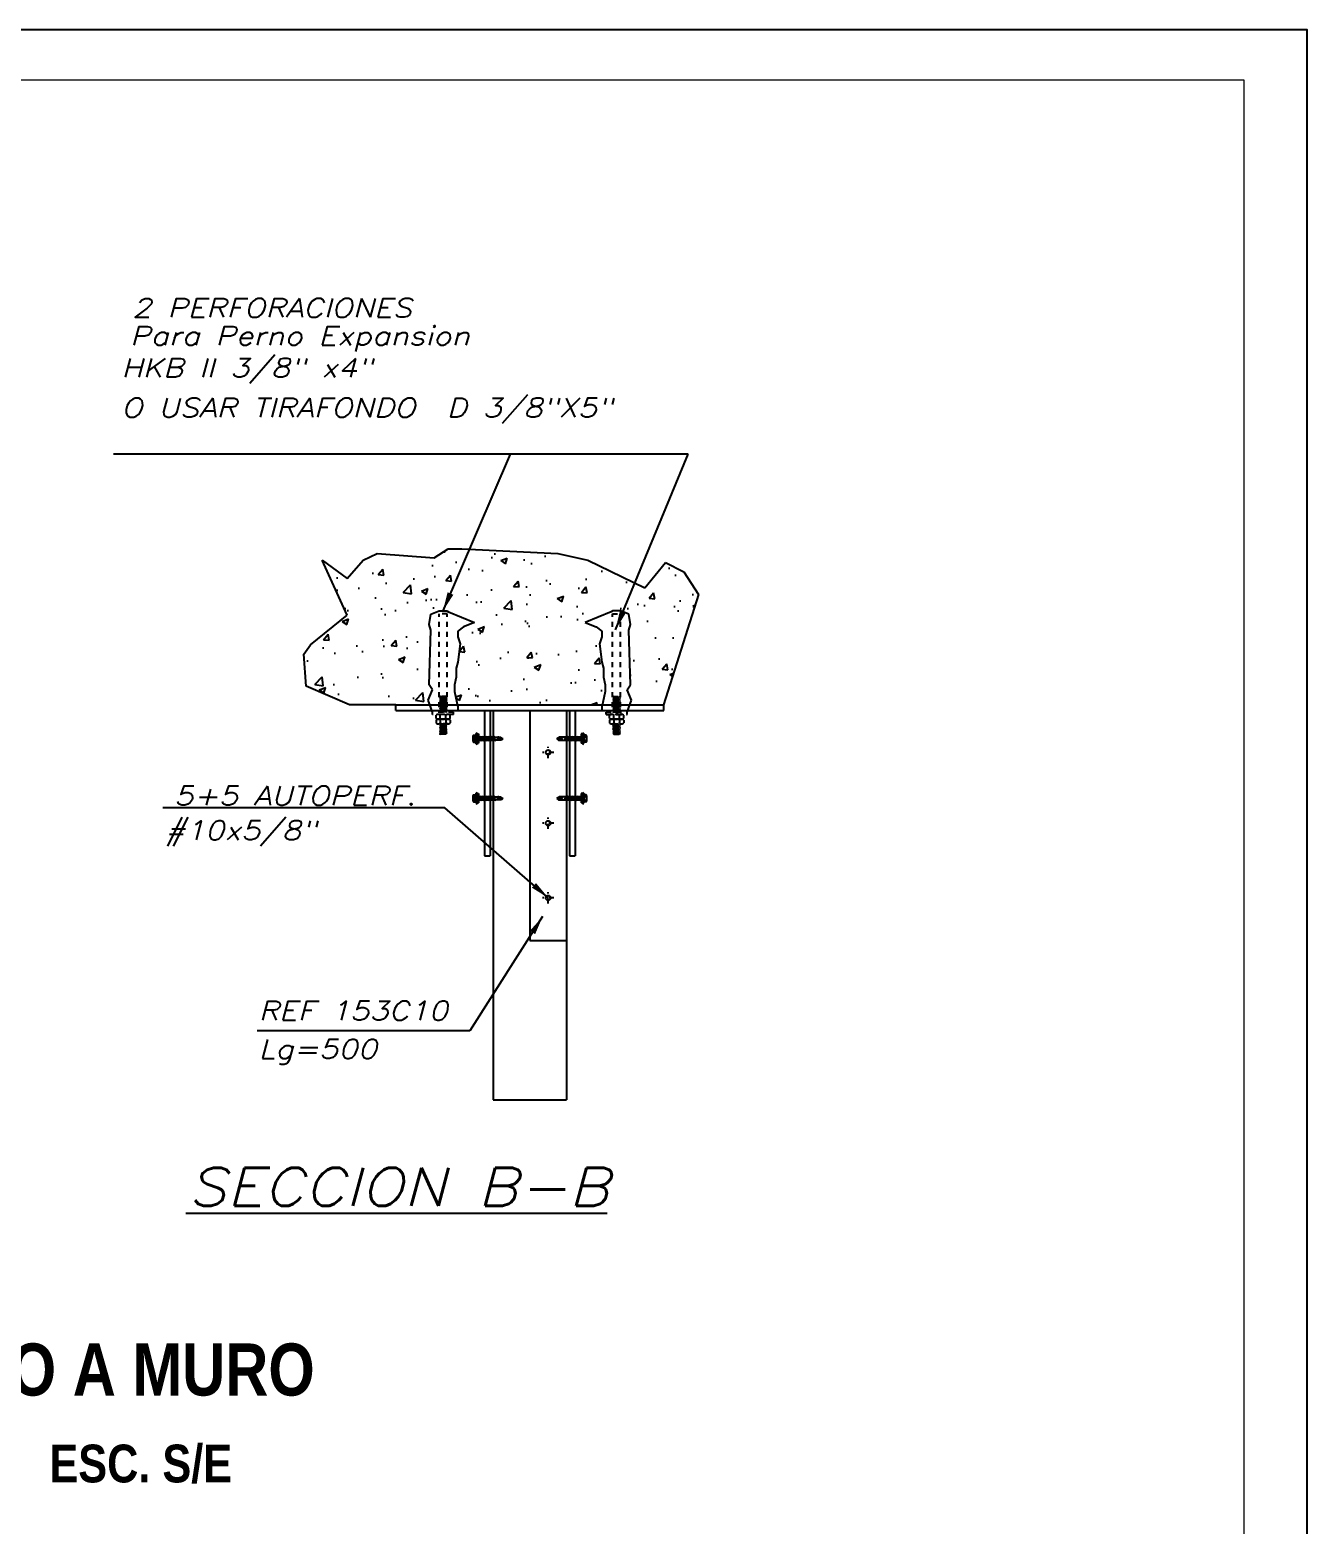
# Model space of a CAD drawing. Header units: millimetres. Extents: x 16 to 499, y 22 to 82.
# Drawn here: x 230.37 to 255.73, y 51.93 to 81.63 of the extents above; entities that cross this region are included whole.
import ezdxf

# ---------------------------------------------------------------- set-up
doc = ezdxf.new("R2010")
doc.units = ezdxf.units.MM
doc.linetypes.add('HIDDEN', pattern=[0.375, 0.25, -0.125])
for name, color, linetype in [('08', 8, 'Continuous'), ('1', 1, 'HIDDEN'), ('3', 3, 'Continuous'), ('5', 5, 'Continuous'), ('9', 9, 'Continuous'), ('COTA', 3, 'Continuous'), ('TEXTO-DETALLES', 7, 'Continuous')]:
    doc.layers.add(name, color=color, linetype=linetype)
doc.layers.add('MUROS', color=7, linetype='Continuous', lineweight=18)
doc.styles.add('1', font='romans.shx', dxfattribs={"height": 40})
doc.styles.add('ROMANS', font='romans.shx', dxfattribs={"width": 0.9})
doc.dimstyles.new('50', dxfattribs={"dimscale": 50, "dimtxt": 2, "dimasz": 2, "dimexe": 1, "dimexo": 1, "dimgap": 0.5, "dimtad": 1, "dimdec": 0, "dimzin": 1, "dimdsep": 46, "dimtxsty": 'ROMANS', "dimcen": 0.5, "dimdle": 1, "dimclrd": 1, "dimclre": 1, "dimclrt": 7, "dimadec": 0, "dimazin": 0, "dimtfac": 1, "dimtdec": 0, "dimtmove": 2, "dimatfit": 3, "dimfxl": 1, "dimtolj": 1, "dimtzin": 1, "dimarcsym": 0})

# ---------------------------------------------------------------- blocks, each defined once
blk = doc.blocks.new('DETALLE CERCHA CON CANAL AA. LL.')
at = {"layer": '3', "ltscale": 5}
h = blk.add_hatch(dxfattribs=at)
h.set_pattern_fill('AR-CONC', color=256, scale=50, style=0)
h.set_pattern_definition([(50, (-13971, 116297.28), (358.6301, -31.3761), [37.5, -412.5]), (355, (-13971, 116297.28), (-69.3757, 376.096), [30, -330]), (100.4514, (-13941.1, 116294.67), (289.2547, 344.7198), [31.8701, -350.571]), (46.1842, (-13971, 116397.3), (533.6205, -82.7595), [56.25, -618.75]), (96.6356, (-13926.53, 116390.4), (467.3314, 487.059), [47.805, -525.8565]), (351.1842, (-13971, 116397.3), (467.331, 487.0593), [45, -495]), (21, (-13921, 116372.28), (298.4535, -201.3094), [37.5, -412.5]), (326, (-13921, 116372.28), (121.6577, 362.575), [30, -330]), (71.4514, (-13896.13, 116355.5), (420.1113, 161.2652), [31.8701, -350.571]), (37.5, (-13971, 116297.28), (6.07993, 166.44693), [0, -326, 0, -335, 0, -331.25]), (7.5, (-13971, 116297.28), (131.53477, 197.20586), [0, -191, 0, -318.5, 0, -126.25]), (327.5, (-14082.5, 116297.28), (266.91122, -11.27744), [0, -125, 0, -390, 0, -517.5]), (317.5, (-14132.5, 116297.28), (291.5931, 50.0525), [0, -162.5, 0, -259, 0, -367.5])])
h.paths.add_polyline_path([(65435.6, 148529.6), (65338.6, 148578), (65229.5, 148444.8), (64926.4, 148590.1), (64768.8, 148626.5), (64259.6, 148650.7), (64186.8, 148650.7), (64114.1, 148602.3), (63811, 148626.5), (63738.3, 148590.1), (63653.4, 148493.2), (63520, 148590.1), (63653.4, 148299.4), (63459.4, 148141.9), (63423, 148093.5), (63435.2, 147923.9), (63665.5, 147823.8), (63910.2, 147823.8), (64089.6, 147823.8), (64080.2, 147849.9), (64102.5, 147903.4), (64084.7, 147930.1), (64093.6, 148219.7), (64084.7, 148250.8), (64093.6, 148304.3), (64138.2, 148322.1), (64178.3, 148322.1), (64187.2, 148317.7), (64325.4, 148259.7), (64267.4, 148237.5), (64236.2, 148215.2), (64236.2, 148184), (64249.6, 148148.4), (64236.2, 148050.4), (64227.3, 148019.2), (64227.3, 147970.2), (64218.4, 147930.1), (64218.4, 147894.5), (64231.8, 147836.6), (64234.3, 147823.8), (65004, 147823.8), (65006.5, 147836.6), (65019.9, 147894.5), (65019.9, 147930.1), (65011, 147970.2), (65011, 148019.2), (65002.1, 148050.4), (64988.7, 148148.4), (65002.1, 148184), (65002.1, 148215.2), (64970.9, 148237.5), (64912.9, 148259.7), (65051.1, 148317.7), (65060, 148322.1), (65100.1, 148322.1), (65144.7, 148304.3), (65153.6, 148250.8), (65144.7, 148219.7), (65153.6, 147930.1), (65135.8, 147903.4), (65158.1, 147849.9), (65148.7, 147823.8), (65328.1, 147823.8), (65512.5, 148408.4)])
at = {"ltscale": 5}
for p, q in [((63520, 148590.1), (63653.4, 148493.2)), ((63653.4, 148299.4), (63520, 148590.1)), ((63653.4, 148493.2), (63738.3, 148590.1)), ((63738.3, 148590.1), (63811, 148626.5)), ((63811, 148626.5), (64114.1, 148602.3)), ((64114.1, 148602.3), (64186.8, 148650.7)), ((64186.8, 148650.7), (64259.6, 148650.7)), ((64259.6, 148650.7), (64768.8, 148626.5)), ((64768.8, 148626.5), (64926.4, 148590.1)), ((64926.4, 148590.1), (65229.5, 148444.8)), ((65229.5, 148444.8), (65338.6, 148578)), ((65338.6, 148578), (65435.6, 148529.6)), ((65435.6, 148529.6), (65512.5, 148408.4)), ((65512.5, 148408.4), (65328.1, 147823.8)), ((63459.4, 148141.9), (63653.4, 148299.4)), ((64086.7, 148250.8), (64095.7, 148304.3)), ((64095.7, 148304.3), (64140.2, 148322.1)), ((64140.2, 148322.1), (64180.3, 148322.1)), ((64180.3, 148322.1), (64189.3, 148317.7)), ((64189.3, 148317.7), (64327.5, 148259.7)), ((65051.1, 148317.7), (64912.9, 148259.7)), ((65060, 148322.1), (65051.1, 148317.7)), ((65100.1, 148322.1), (65060, 148322.1)), ((65144.7, 148304.3), (65100.1, 148322.1)), ((65153.6, 148250.8), (65144.7, 148304.3)), ((64095.7, 148219.7), (64086.7, 148250.8)), ((64086.7, 147930.1), (64095.7, 148219.7)), ((64269.5, 148237.5), (64238.3, 148215.2)), ((64238.3, 148215.2), (64238.3, 148184)), ((64238.3, 148184), (64251.7, 148148.4)), ((64327.5, 148259.7), (64269.5, 148237.5)), ((64912.9, 148259.7), (64970.8, 148237.5)), ((64970.8, 148237.5), (65002, 148215.2)), ((65002, 148184), (64988.7, 148148.4)), ((65002, 148215.2), (65002, 148184)), ((65144.7, 148219.7), (65153.6, 148250.8)), ((65153.6, 147930.1), (65144.7, 148219.7)), ((63423, 148093.5), (63459.4, 148141.9)), ((64251.7, 148148.4), (64238.3, 148050.4)), ((64988.7, 148148.4), (65002, 148050.4)), ((63435.2, 147923.9), (63423, 148093.5)), ((64238.3, 148050.4), (64229.4, 148019.2)), ((65002, 148050.4), (65011, 148019.2)), ((64229.4, 147970.2), (64220.5, 147930.1)), ((64229.4, 148019.2), (64229.4, 147970.2)), ((65011, 148019.2), (65011, 147970.2)), ((65011, 147970.2), (65019.9, 147930.1)), ((63665.5, 147823.8), (63435.2, 147923.9)), ((64082.3, 147849.9), (64104.6, 147903.4)), ((64104.6, 147903.4), (64086.7, 147930.1)), ((64220.5, 147930.1), (64220.5, 147894.5)), ((64220.5, 147894.5), (64233.8, 147836.6)), ((65019.9, 147894.5), (65006.5, 147836.6)), ((65019.9, 147930.1), (65019.9, 147894.5)), ((65135.8, 147903.4), (65153.6, 147930.1)), ((65158.1, 147849.9), (65135.8, 147903.4)), ((63910.2, 147823.8), (63665.5, 147823.8)), ((63910.2, 147823.8), (65330.2, 147823.8)), ((63910.2, 147793.8), (63910.2, 147823.8)), ((63910.2, 147793.8), (65330.2, 147793.8)), ((64105.2, 147786.3), (64082.3, 147849.9)), ((64160.2, 147793.8), (64160.2, 147823.8)), ((64233.8, 147836.6), (64238.3, 147814.3)), ((64238.3, 147814.3), (64238.3, 147793.8)), ((64380.2, 147793.8), (64380.2, 147023.8)), ((64410.2, 147793.8), (64410.2, 147023.8)), ((64425.9, 147793.8), (64425.9, 145732.1)), ((64620.2, 147793.8), (64620.2, 146576.5)), ((64814.4, 147793.8), (64814.4, 145732.1)), ((64830.2, 147793.8), (64830.2, 147023.8)), ((64860.2, 147793.8), (64860.2, 147023.8)), ((65006.5, 147836.6), (65002, 147814.3)), ((65002, 147814.3), (65002, 147793.8)), ((65135.2, 147786.3), (65158.1, 147849.9)), ((65330.2, 147793.8), (65330.2, 147823.8)), ((64380.2, 147023.8), (64410.2, 147023.8)), ((64830.2, 147023.8), (64860.2, 147023.8)), ((64425.9, 145732.1), (64814.4, 145732.1))]:
    blk.add_line(p, q, dxfattribs=at)
for centre in [(64717.4, 147572.6), (64717.4, 147197.2), (64717.4, 146802.4)]:
    blk.add_circle(centre, 12.9)
at = {"layer": '1'}
for p, q in [((64139.8, 147811.3), (64139.8, 148306.5)), ((64182.7, 148306.5), (64139.8, 148306.5)), ((64182.7, 147811.3), (64182.7, 148306.5)), ((65057.7, 147811.3), (65057.7, 148306.5)), ((65057.7, 148306.5), (65100.6, 148306.5)), ((65100.6, 147811.3), (65100.6, 148306.5))]:
    blk.add_line(p, q, dxfattribs=at)
at = {"layer": '1', "color": 1}
for p, q in [((64146.5, 147871.4), (64142.3, 147867.9)), ((64179.8, 147870.8), (64142.3, 147867.9)), ((64142.3, 147867.9), (64147.3, 147864.5)), ((64174.8, 147866.7), (64147.3, 147864.5)), ((64179.8, 147870.8), (64174.8, 147866.7)), ((64174.8, 147866.7), (64179.8, 147863.3)), ((64179, 147871.4), (64179.8, 147870.8)), ((65061.4, 147871.4), (65060.5, 147870.8)), ((65060.5, 147870.8), (65098.1, 147867.9)), ((65060.5, 147870.8), (65065.5, 147866.7)), ((65065.5, 147866.7), (65060.5, 147863.3)), ((65065.5, 147866.7), (65093.1, 147864.5)), ((65098.1, 147867.9), (65093.1, 147864.5)), ((65093.9, 147871.4), (65098.1, 147867.9)), ((64147.3, 147864.5), (64142.3, 147860.4)), ((64179.8, 147863.3), (64142.3, 147860.4)), ((64142.3, 147860.4), (64147.3, 147857)), ((64147.3, 147857), (64142.3, 147852.9)), ((64179.8, 147855.8), (64142.3, 147852.9)), ((64142.3, 147852.9), (64147.3, 147849.5)), ((64147.3, 147849.5), (64142.3, 147845.3)), ((64179.8, 147848.3), (64142.3, 147845.3)), ((64142.3, 147845.3), (64147.3, 147842)), ((64147.3, 147842), (64142.3, 147837.8)), ((64179.8, 147840.7), (64142.3, 147837.8)), ((64142.3, 147837.8), (64147.3, 147834.4)), ((64147.3, 147834.4), (64142.3, 147836.6)), ((64147.3, 147834.4), (64142.3, 147830.3)), ((64179.8, 147833.2), (64142.3, 147830.3)), ((64142.3, 147830.3), (64147.3, 147826.9)), ((64147.3, 147826.9), (64142.3, 147822.7)), ((64179.8, 147825.7), (64142.3, 147822.7)), ((64142.3, 147822.7), (64147.3, 147819.4)), ((64147.3, 147819.4), (64142.3, 147815.2)), ((64179.8, 147818.1), (64142.3, 147815.2)), ((64142.3, 147815.2), (64147.3, 147811.8)), ((64147.3, 147811.8), (64142.3, 147807.7)), ((64179.8, 147810.6), (64142.3, 147807.7)), ((64142.3, 147807.7), (64147.3, 147804.3)), ((64147.3, 147804.3), (64142.3, 147800.2)), ((64179.8, 147803.1), (64142.3, 147800.2)), ((64142.3, 147800.2), (64147.3, 147796.8)), ((64147.3, 147796.8), (64142.3, 147792.6)), ((64179.8, 147795.6), (64142.3, 147792.6)), ((64142.3, 147792.6), (64147.3, 147789.3)), ((64147.3, 147789.3), (64143.6, 147786.3)), ((64174.8, 147859.2), (64147.3, 147857)), ((64174.8, 147851.6), (64147.3, 147849.5)), ((64174.8, 147844.1), (64147.3, 147842)), ((64174.8, 147836.6), (64147.3, 147834.4)), ((64174.8, 147829), (64147.3, 147826.9)), ((64174.8, 147821.5), (64147.3, 147819.4)), ((64174.8, 147814), (64147.3, 147811.8)), ((64174.8, 147806.5), (64147.3, 147804.3)), ((64174.8, 147798.9), (64147.3, 147796.8)), ((64174.8, 147791.4), (64147.3, 147789.3)), ((64179.8, 147788), (64157.4, 147786.3)), ((64179.8, 147863.3), (64174.8, 147859.2)), ((64174.8, 147859.2), (64179.8, 147855.8)), ((64179.8, 147855.8), (64174.8, 147851.6)), ((64174.8, 147851.6), (64179.8, 147848.3)), ((64179.8, 147848.3), (64174.8, 147844.1)), ((64174.8, 147844.1), (64179.8, 147840.7)), ((64179.8, 147840.7), (64174.8, 147836.6)), ((64174.8, 147836.6), (64179.8, 147833.2)), ((64179.8, 147833.2), (64174.8, 147829)), ((64174.8, 147829), (64179.8, 147825.7)), ((64179.8, 147825.7), (64174.8, 147821.5)), ((64174.8, 147821.5), (64179.8, 147818.1)), ((64179.8, 147818.1), (64174.8, 147814)), ((64174.8, 147814), (64179.8, 147810.6)), ((64179.8, 147810.6), (64174.8, 147806.5)), ((64174.8, 147806.5), (64179.8, 147803.1)), ((64179.8, 147803.1), (64174.8, 147798.9)), ((64174.8, 147798.9), (64179.8, 147795.6)), ((64179.8, 147795.6), (64174.8, 147791.4)), ((64174.8, 147791.4), (64179.8, 147788)), ((64179.8, 147788), (64177.3, 147786.3)), ((65060.5, 147863.3), (65098.1, 147860.4)), ((65060.5, 147863.3), (65065.5, 147859.2)), ((65065.5, 147859.2), (65060.5, 147855.8)), ((65060.5, 147855.8), (65098.1, 147852.9)), ((65060.5, 147855.8), (65065.5, 147851.6)), ((65065.5, 147851.6), (65060.5, 147848.3)), ((65060.5, 147848.3), (65098.1, 147845.3)), ((65060.5, 147848.3), (65065.5, 147844.1)), ((65065.5, 147844.1), (65060.5, 147840.7)), ((65060.5, 147840.7), (65098.1, 147837.8)), ((65060.5, 147840.7), (65065.5, 147836.6)), ((65065.5, 147836.6), (65060.5, 147833.2)), ((65060.5, 147833.2), (65098.1, 147830.3)), ((65060.5, 147833.2), (65065.5, 147829)), ((65065.5, 147829), (65060.5, 147825.7)), ((65060.5, 147825.7), (65098.1, 147822.7)), ((65060.5, 147825.7), (65065.5, 147821.5)), ((65065.5, 147821.5), (65060.5, 147818.1)), ((65060.5, 147818.1), (65098.1, 147815.2)), ((65060.5, 147818.1), (65065.5, 147814)), ((65065.5, 147814), (65060.5, 147810.6)), ((65060.5, 147810.6), (65098.1, 147807.7)), ((65060.5, 147810.6), (65065.5, 147806.5)), ((65065.5, 147806.5), (65060.5, 147803.1)), ((65060.5, 147803.1), (65098.1, 147800.2)), ((65060.5, 147803.1), (65065.5, 147798.9)), ((65065.5, 147798.9), (65060.5, 147795.6)), ((65060.5, 147795.6), (65098.1, 147792.6)), ((65060.5, 147795.6), (65065.5, 147791.4)), ((65065.5, 147791.4), (65060.5, 147788)), ((65060.5, 147788), (65063.1, 147786.3)), ((65060.5, 147788), (65082.9, 147786.3)), ((65065.5, 147859.2), (65093.1, 147857)), ((65065.5, 147851.6), (65093.1, 147849.5)), ((65065.5, 147844.1), (65093.1, 147842)), ((65065.5, 147836.6), (65093.1, 147834.4)), ((65065.5, 147829), (65093.1, 147826.9)), ((65065.5, 147821.5), (65093.1, 147819.4)), ((65065.5, 147814), (65093.1, 147811.8)), ((65065.5, 147806.5), (65093.1, 147804.3)), ((65065.5, 147798.9), (65093.1, 147796.8)), ((65065.5, 147791.4), (65093.1, 147789.3)), ((65093.1, 147864.5), (65098.1, 147860.4)), ((65098.1, 147860.4), (65093.1, 147857)), ((65093.1, 147857), (65098.1, 147852.9)), ((65098.1, 147852.9), (65093.1, 147849.5)), ((65093.1, 147849.5), (65098.1, 147845.3)), ((65098.1, 147845.3), (65093.1, 147842)), ((65093.1, 147842), (65098.1, 147837.8)), ((65098.1, 147837.8), (65093.1, 147834.4)), ((65093.1, 147834.4), (65098.1, 147836.6)), ((65093.1, 147834.4), (65098.1, 147830.3)), ((65098.1, 147830.3), (65093.1, 147826.9)), ((65093.1, 147826.9), (65098.1, 147822.7)), ((65098.1, 147822.7), (65093.1, 147819.4)), ((65093.1, 147819.4), (65098.1, 147815.2)), ((65098.1, 147815.2), (65093.1, 147811.8)), ((65093.1, 147811.8), (65098.1, 147807.7)), ((65098.1, 147807.7), (65093.1, 147804.3)), ((65093.1, 147804.3), (65098.1, 147800.2)), ((65098.1, 147800.2), (65093.1, 147796.8)), ((65093.1, 147796.8), (65098.1, 147792.6)), ((65098.1, 147792.6), (65093.1, 147789.3)), ((65093.1, 147789.3), (65096.7, 147786.3)), ((64215.5, 147786.3), (64105.2, 147786.3)), ((64105.2, 147773.8), (64105.2, 147786.3)), ((64215.5, 147773.8), (64105.2, 147773.8)), ((64123.3, 147753.6), (64123.3, 147768.9)), ((64123.3, 147743.9), (64123.3, 147728.6)), ((64138.3, 147748.7), (64134.2, 147748.7)), ((64138.3, 147748.7), (64134.2, 147748.7)), ((64187.1, 147723.7), (64134.2, 147723.7)), ((64183.8, 147748.7), (64138.3, 147748.7)), ((64183.8, 147748.7), (64138.3, 147748.7)), ((64142.3, 147723.9), (64147.3, 147720.5)), ((64147.3, 147720.5), (64142.3, 147716.3)), ((64179.8, 147719.3), (64142.3, 147716.3)), ((64142.3, 147716.3), (64147.3, 147713)), ((64147.3, 147713), (64142.3, 147708.8)), ((64179.8, 147711.7), (64142.3, 147708.8)), ((64142.3, 147708.8), (64147.3, 147705.4)), ((64145, 147753.6), (64145, 147768.9)), ((64145, 147743.9), (64145, 147728.6)), ((64174.8, 147722.6), (64147.3, 147720.5)), ((64174.8, 147715.1), (64147.3, 147713)), ((64174.8, 147722.6), (64176.1, 147723.7)), ((64179.8, 147719.3), (64174.8, 147722.6)), ((64174.8, 147715.1), (64179.8, 147719.3)), ((64179.8, 147711.7), (64174.8, 147715.1)), ((64174.8, 147707.6), (64179.8, 147711.7)), ((64175.3, 147743.9), (64175.3, 147728.6)), ((64175.3, 147753.6), (64175.3, 147768.9)), ((64187.1, 147748.7), (64183.8, 147748.7)), ((64187.1, 147748.7), (64183.8, 147748.7)), ((64198.8, 147753.6), (64198.8, 147768.9)), ((64198.8, 147743.9), (64198.8, 147728.6)), ((64215.5, 147773.8), (64215.5, 147786.3)), ((65024.8, 147773.8), (65024.8, 147786.3)), ((65024.8, 147786.3), (65135.2, 147786.3)), ((65024.8, 147773.8), (65135.2, 147773.8)), ((65041.6, 147753.6), (65041.6, 147768.9)), ((65041.6, 147743.9), (65041.6, 147728.6)), ((65053.3, 147748.7), (65056.6, 147748.7)), ((65053.3, 147748.7), (65056.6, 147748.7)), ((65053.3, 147723.7), (65106.2, 147723.7)), ((65056.6, 147748.7), (65102, 147748.7)), ((65056.6, 147748.7), (65102, 147748.7)), ((65060.5, 147719.3), (65065.5, 147722.6)), ((65060.5, 147719.3), (65098.1, 147716.3)), ((65065.5, 147715.1), (65060.5, 147719.3)), ((65060.5, 147711.7), (65065.5, 147715.1)), ((65060.5, 147711.7), (65098.1, 147708.8)), ((65065.5, 147707.6), (65060.5, 147711.7)), ((65065.5, 147722.6), (65064.2, 147723.7)), ((65065, 147753.6), (65065, 147768.9)), ((65065, 147743.9), (65065, 147728.6)), ((65065.5, 147722.6), (65093.1, 147720.5)), ((65065.5, 147715.1), (65093.1, 147713)), ((65098.1, 147723.9), (65093.1, 147720.5)), ((65093.1, 147720.5), (65098.1, 147716.3)), ((65098.1, 147716.3), (65093.1, 147713)), ((65093.1, 147713), (65098.1, 147708.8)), ((65098.1, 147708.8), (65093.1, 147705.4)), ((65095.4, 147753.6), (65095.4, 147768.9)), ((65095.4, 147743.9), (65095.4, 147728.6)), ((65102, 147748.7), (65106.2, 147748.7)), ((65102, 147748.7), (65106.2, 147748.7)), ((65117, 147753.6), (65117, 147768.9)), ((65117, 147743.9), (65117, 147728.6)), ((65135.2, 147773.8), (65135.2, 147786.3)), ((64147.3, 147705.4), (64142.3, 147701.3)), ((64179.8, 147704.2), (64142.3, 147701.3)), ((64142.3, 147701.3), (64147.3, 147697.9)), ((64147.3, 147697.9), (64142.3, 147693.8)), ((64179.8, 147696.7), (64142.3, 147693.8)), ((64142.3, 147693.8), (64147.3, 147690.4)), ((64147.3, 147690.4), (64142.3, 147686.2)), ((64179.9, 147689.2), (64142.3, 147686.2)), ((64142.3, 147686.2), (64147.3, 147682.9)), ((64147.3, 147682.9), (64142.3, 147678.7)), ((64179.8, 147681.6), (64142.3, 147678.7)), ((64142.3, 147678.7), (64147.3, 147675.3)), ((64147.3, 147675.3), (64142.3, 147671.2)), ((64179.8, 147674.1), (64142.3, 147671.2)), ((64142.3, 147671.2), (64147.3, 147668.9)), ((64174.8, 147707.6), (64147.3, 147705.4)), ((64174.8, 147700.1), (64147.3, 147697.9)), ((64174.8, 147692.5), (64147.3, 147690.4)), ((64174.8, 147685), (64147.3, 147682.9)), ((64174.8, 147677.5), (64147.3, 147675.3)), ((64161.8, 147668.9), (64147.3, 147668.9)), ((64174.8, 147669.9), (64161.8, 147668.9)), ((64179.8, 147704.2), (64174.8, 147707.6)), ((64174.8, 147700.1), (64179.8, 147704.2)), ((64179.8, 147696.7), (64174.8, 147700.1)), ((64174.8, 147692.5), (64179.8, 147696.7)), ((64174.8, 147692.5), (64179.8, 147689.2)), ((64179.8, 147689.2), (64174.8, 147685)), ((64174.8, 147685), (64179.8, 147681.6)), ((64179.8, 147681.6), (64174.8, 147677.5)), ((64174.8, 147677.5), (64179.8, 147674.1)), ((64179.8, 147674.1), (64174.8, 147669.9)), ((65060.4, 147689.2), (65098.1, 147686.2)), ((65060.5, 147704.2), (65065.5, 147707.6)), ((65060.5, 147704.2), (65098.1, 147701.3)), ((65065.5, 147700.1), (65060.5, 147704.2)), ((65060.5, 147696.7), (65065.5, 147700.1)), ((65060.5, 147696.7), (65098.1, 147693.8)), ((65065.5, 147692.5), (65060.5, 147696.7)), ((65065.5, 147692.5), (65060.5, 147689.2)), ((65060.5, 147689.2), (65065.5, 147685)), ((65065.5, 147685), (65060.5, 147681.6)), ((65060.5, 147681.6), (65098.1, 147678.7)), ((65060.5, 147681.6), (65065.5, 147677.5)), ((65065.5, 147677.5), (65060.5, 147674.1)), ((65060.5, 147674.1), (65098.1, 147671.2)), ((65060.5, 147674.1), (65065.5, 147669.9)), ((65065.5, 147707.6), (65093.1, 147705.4)), ((65065.5, 147700.1), (65093.1, 147697.9)), ((65065.5, 147692.5), (65093.1, 147690.4)), ((65065.5, 147685), (65093.1, 147682.9)), ((65065.5, 147677.5), (65093.1, 147675.3)), ((65065.5, 147669.9), (65078.5, 147668.9)), ((65078.5, 147668.9), (65093.1, 147668.9)), ((65093.1, 147705.4), (65098.1, 147701.3)), ((65098.1, 147701.3), (65093.1, 147697.9)), ((65093.1, 147697.9), (65098.1, 147693.8)), ((65098.1, 147693.8), (65093.1, 147690.4)), ((65093.1, 147690.4), (65098.1, 147686.2)), ((65098.1, 147686.2), (65093.1, 147682.9)), ((65093.1, 147682.9), (65098.1, 147678.7)), ((65098.1, 147678.7), (65093.1, 147675.3)), ((65093.1, 147675.3), (65098.1, 147671.2)), ((65098.1, 147671.2), (65093.1, 147668.9))]:
    blk.add_line(p, q, dxfattribs=at)
at = {"layer": '1', "linetype": 'HIDDEN'}
for p, q in [((64747.4, 147572.6), (64687.4, 147572.6)), ((64717.4, 147542.6), (64717.4, 147602.6)), ((64747.4, 147197.2), (64687.4, 147197.2)), ((64717.4, 147167.2), (64717.4, 147227.2)), ((64747.4, 146802.4), (64687.4, 146802.4)), ((64717.4, 146772.4), (64717.4, 146832.4))]:
    blk.add_line(p, q, dxfattribs=at)
at = {"layer": '1', "color": 1}
for centre, radius, start, end in [((64134.2, 147759.3), 14.5, 41.53625, 138.46375), ((64134.2, 147763.2), 14.5, 221.53625, 318.46375), ((64134.2, 147734.3), 14.5, 41.53057, 138.45807), ((64134.2, 147738.2), 14.5, 221.53057, 318.45807), ((64160.2, 147747.7), 26, 54.35623, 125.64377), ((64160.2, 147774.8), 26, 234.35623, 305.64377), ((64160.2, 147722.7), 26, 54.35623, 125.64377), ((64160.2, 147749.8), 26, 234.35055, 305.63809), ((64187.1, 147732.3), 16.5, 44.75416, 135.23448), ((64187.1, 147740.2), 16.5, 224.75416, 315.23448), ((64187.1, 147757.3), 16.5, 44.75984, 135.24016), ((64187.1, 147765.2), 16.5, 224.75984, 315.24016), ((65053.3, 147757.3), 16.5, 44.75984, 135.24016), ((65053.3, 147765.2), 16.5, 224.75984, 315.24016), ((65053.3, 147732.3), 16.5, 44.76552, 135.24584), ((65053.3, 147740.2), 16.5, 224.76552, 315.24584), ((65080.2, 147747.7), 26, 54.35623, 125.64377), ((65080.2, 147774.8), 26, 234.35623, 305.64377), ((65080.2, 147722.7), 26, 54.35623, 125.64377), ((65080.2, 147749.8), 26, 234.36191, 305.64945), ((65106.2, 147759.3), 14.5, 41.53625, 138.46375), ((65106.2, 147763.2), 14.5, 221.53625, 318.46375), ((65106.2, 147734.3), 14.5, 41.54193, 138.46943), ((65106.2, 147738.2), 14.5, 221.54193, 318.46943)]:
    blk.add_arc(centre, radius, start, end, dxfattribs=at)
at = {"layer": '9', "color": 8, "linetype": 'Continuous'}
for p, q in [((64319.2, 147631.2), (64319.2, 147660)), ((64331.7, 147654.9), (64321.6, 147654.2)), ((64331.7, 147636.3), (64321.6, 147637.1)), ((64321.7, 147664.2), (64331.7, 147664.2)), ((64331.7, 147654.9), (64321.7, 147656.1)), ((64331.7, 147636.3), (64321.7, 147635.2)), ((64335.8, 147672.5), (64331.7, 147664.2)), ((64331.7, 147627), (64331.7, 147664.2)), ((64335.8, 147618.8), (64335.8, 147672.5)), ((64340, 147676.6), (64340, 147614.6)), ((64340, 147670.4), (64348.4, 147670.4)), ((64348.4, 147670.4), (64348.4, 147620.8)), ((64353.2, 147637.4), (64348.4, 147655.4)), ((64348.4, 147653.8), (64351.4, 147637.4)), ((64348.4, 147648.6), (64352.7, 147632.3)), ((64351.4, 147637.4), (64348.4, 147637.4)), ((64355.3, 147653.9), (64348.8, 147653.9)), ((64353.2, 147637.4), (64352.7, 147632.3)), ((64353.2, 147637.4), (64359.6, 147637.4)), ((64355.3, 147653.9), (64355.7, 147658.9)), ((64355.3, 147653.9), (64361, 147632.3)), ((64361.4, 147637.4), (64355.7, 147658.9)), ((64355.7, 147658.9), (64359.6, 147637.4)), ((64363.5, 147653.9), (64357.1, 147653.9)), ((64361.4, 147637.4), (64361, 147632.3)), ((64367.9, 147637.4), (64361.4, 147637.4)), ((64363.5, 147653.9), (64364, 147658.9)), ((64363.5, 147653.9), (64369.2, 147632.3)), ((64369.7, 147637.4), (64364, 147658.9)), ((64364, 147658.9), (64367.9, 147637.4)), ((64371.8, 147653.9), (64365.3, 147653.9)), ((64369.7, 147637.4), (64369.2, 147632.3)), ((64369.9, 147637.4), (64376.2, 147637.4)), ((64371.8, 147653.9), (64372.2, 147658.9)), ((64371.8, 147653.9), (64377.5, 147632.3)), ((64372.2, 147658.9), (64376.2, 147637.4)), ((64378, 147637.4), (64372.2, 147658.9)), ((64373.6, 147653.9), (64380, 147653.9)), ((64378, 147637.4), (64377.5, 147632.3)), ((64384.4, 147637.4), (64378, 147637.4)), ((64380, 147653.9), (64380.5, 147658.9)), ((64380, 147653.9), (64385.8, 147632.3)), ((64386.2, 147637.4), (64380.5, 147658.9)), ((64380.5, 147658.9), (64384.4, 147637.4)), ((64381.8, 147653.9), (64388.3, 147653.9)), ((64386.2, 147637.4), (64385.8, 147632.3)), ((64386.4, 147637.4), (64392.7, 147637.4)), ((64388.3, 147653.9), (64388.8, 147658.9)), ((64388.3, 147653.9), (64394, 147632.3)), ((64388.8, 147658.9), (64392.7, 147637.4)), ((64394.5, 147637.4), (64388.8, 147658.9)), ((64390.1, 147653.9), (64396.6, 147653.9)), ((64394.5, 147637.4), (64394, 147632.3)), ((64401, 147637.4), (64394.5, 147637.4)), ((64396.6, 147653.9), (64397, 147658.9)), ((64396.6, 147653.9), (64402.3, 147632.3)), ((64402.7, 147637.4), (64397, 147658.9)), ((64397, 147658.9), (64401, 147637.4)), ((64398.4, 147653.9), (64404.8, 147653.9)), ((64402.7, 147637.4), (64402.3, 147632.3)), ((64409.2, 147637.4), (64402.7, 147637.4)), ((64404.8, 147653.9), (64405.3, 147658.9)), ((64404.8, 147653.9), (64410.6, 147632.3)), ((64405.3, 147658.9), (64409.2, 147637.4)), ((64411, 147637.4), (64405.3, 147658.9)), ((64406.2, 147653.9), (64464.4, 147653.9)), ((64411, 147637.4), (64410.6, 147632.3)), ((64469.2, 147637.4), (64411, 147637.4)), ((64413.1, 147653.9), (64413.5, 147658.9)), ((64413.1, 147653.9), (64418.8, 147632.3)), ((64419.3, 147637.4), (64413.5, 147658.9)), ((64413.5, 147658.9), (64417.5, 147637.4)), ((64419.3, 147637.4), (64418.8, 147632.3)), ((64421.4, 147653.9), (64421.8, 147658.9)), ((64421.4, 147653.9), (64427.1, 147632.3)), ((64421.8, 147658.9), (64425.7, 147637.4)), ((64427.5, 147637.4), (64421.8, 147658.9)), ((64427.5, 147637.4), (64427.1, 147632.3)), ((64429.6, 147653.9), (64430.1, 147658.9)), ((64429.6, 147653.9), (64435.3, 147632.3)), ((64435.8, 147637.4), (64430.1, 147658.9)), ((64430.1, 147658.9), (64434, 147637.4)), ((64435.8, 147637.4), (64435.3, 147632.3)), ((64469.2, 147637.4), (64453.6, 147642)), ((64453.8, 147652.9), (64474.3, 147642)), ((64477.4, 147644.8), (64453.8, 147652.9)), ((64477.4, 147644.8), (64464.4, 147653.9)), ((64477.4, 147644.8), (64469.2, 147637.4)), ((64762.9, 147644.8), (64776, 147653.9)), ((64762.9, 147644.8), (64786.6, 147652.9)), ((64762.9, 147644.8), (64771.2, 147637.4)), ((64786.6, 147652.9), (64766.1, 147642)), ((64771.2, 147637.4), (64786.8, 147642)), ((64771.2, 147637.4), (64829.3, 147637.4)), ((64834.1, 147653.9), (64776, 147653.9)), ((64804.6, 147637.4), (64810.3, 147658.9)), ((64804.6, 147637.4), (64805, 147632.3)), ((64810.7, 147653.9), (64805, 147632.3)), ((64810.3, 147658.9), (64806.4, 147637.4)), ((64810.7, 147653.9), (64810.3, 147658.9)), ((64812.8, 147637.4), (64818.5, 147658.9)), ((64812.8, 147637.4), (64813.3, 147632.3)), ((64819, 147653.9), (64813.3, 147632.3)), ((64818.5, 147658.9), (64814.6, 147637.4)), ((64819, 147653.9), (64818.5, 147658.9)), ((64821.1, 147637.4), (64826.8, 147658.9)), ((64821.1, 147637.4), (64821.5, 147632.3)), ((64827.3, 147653.9), (64821.5, 147632.3)), ((64826.8, 147658.9), (64822.9, 147637.4)), ((64827.3, 147653.9), (64826.8, 147658.9)), ((64829.3, 147637.4), (64835.1, 147658.9)), ((64829.3, 147637.4), (64829.8, 147632.3)), ((64835.5, 147653.9), (64829.8, 147632.3)), ((64835.1, 147658.9), (64831.1, 147637.4)), ((64831.1, 147637.4), (64837.6, 147637.4)), ((64835.5, 147653.9), (64835.1, 147658.9)), ((64842, 147653.9), (64835.5, 147653.9)), ((64837.6, 147637.4), (64843.3, 147658.9)), ((64837.6, 147637.4), (64838.1, 147632.3)), ((64843.8, 147653.9), (64838.1, 147632.3)), ((64843.3, 147658.9), (64839.4, 147637.4)), ((64839.4, 147637.4), (64845.9, 147637.4)), ((64843.8, 147653.9), (64843.3, 147658.9)), ((64850.3, 147653.9), (64843.8, 147653.9)), ((64845.9, 147637.4), (64851.6, 147658.9)), ((64845.9, 147637.4), (64846.3, 147632.3)), ((64852, 147653.9), (64846.3, 147632.3)), ((64851.6, 147658.9), (64847.7, 147637.4)), ((64854, 147637.4), (64847.7, 147637.4)), ((64852, 147653.9), (64851.6, 147658.9)), ((64858.5, 147653.9), (64852, 147653.9)), ((64854.1, 147637.4), (64859.9, 147658.9)), ((64854.1, 147637.4), (64854.6, 147632.3)), ((64860.3, 147653.9), (64854.6, 147632.3)), ((64859.9, 147658.9), (64855.9, 147637.4)), ((64855.9, 147637.4), (64862.4, 147637.4)), ((64860.3, 147653.9), (64859.9, 147658.9)), ((64866.8, 147653.9), (64860.3, 147653.9)), ((64862.4, 147637.4), (64868.1, 147658.9)), ((64862.4, 147637.4), (64862.8, 147632.3)), ((64868.6, 147653.9), (64862.8, 147632.3)), ((64868.1, 147658.9), (64864.2, 147637.4)), ((64870.5, 147637.4), (64864.2, 147637.4)), ((64868.6, 147653.9), (64868.1, 147658.9)), ((64868.6, 147653.9), (64875, 147653.9)), ((64870.7, 147637.4), (64876.4, 147658.9)), ((64870.7, 147637.4), (64871.1, 147632.3)), ((64876.8, 147653.9), (64871.1, 147632.3)), ((64876.4, 147658.9), (64872.4, 147637.4)), ((64872.4, 147637.4), (64878.9, 147637.4)), ((64876.8, 147653.9), (64876.4, 147658.9)), ((64876.8, 147653.9), (64883.3, 147653.9)), ((64878.9, 147637.4), (64884.6, 147658.9)), ((64878.9, 147637.4), (64879.4, 147632.3)), ((64885.1, 147653.9), (64879.4, 147632.3)), ((64884.6, 147658.9), (64880.7, 147637.4)), ((64887.2, 147637.4), (64880.7, 147637.4)), ((64885.1, 147653.9), (64884.6, 147658.9)), ((64885.1, 147653.9), (64891.6, 147653.9)), ((64887.2, 147637.4), (64892, 147655.4)), ((64887.2, 147637.4), (64887.6, 147632.3)), ((64892, 147648.6), (64887.6, 147632.3)), ((64892, 147653.8), (64889, 147637.4)), ((64889, 147637.4), (64892, 147637.4)), ((64900.4, 147670.4), (64892, 147670.4)), ((64892, 147670.4), (64892, 147620.8)), ((64900.4, 147676.6), (64900.4, 147614.6)), ((64904.5, 147672.5), (64908.6, 147664.2)), ((64904.5, 147618.8), (64904.5, 147672.5)), ((64918.6, 147664.2), (64908.6, 147664.2)), ((64908.6, 147627), (64908.6, 147664.2)), ((64908.6, 147654.9), (64918.6, 147656.1)), ((64908.6, 147654.9), (64918.7, 147654.2)), ((64908.6, 147636.3), (64918.7, 147637.1)), ((64908.6, 147636.3), (64918.6, 147635.2)), ((64921.1, 147631.2), (64921.1, 147660)), ((64321.7, 147627), (64331.7, 147627)), ((64335.8, 147618.8), (64331.7, 147627)), ((64340, 147620.8), (64348.4, 147620.8)), ((64900.4, 147620.8), (64892, 147620.8)), ((64904.5, 147618.8), (64908.6, 147627)), ((64918.6, 147627), (64908.6, 147627)), ((64319.2, 147315.1), (64319.2, 147343.9)), ((64331.7, 147338.8), (64321.6, 147338.1)), ((64331.7, 147320.2), (64321.6, 147320.9)), ((64321.7, 147348.1), (64331.7, 147348.1)), ((64331.7, 147338.8), (64321.7, 147339.9)), ((64331.7, 147320.2), (64321.7, 147319.1)), ((64335.8, 147356.4), (64331.7, 147348.1)), ((64331.7, 147310.9), (64331.7, 147348.1)), ((64335.8, 147302.7), (64335.8, 147356.4)), ((64340, 147360.5), (64340, 147298.5)), ((64340, 147354.3), (64348.4, 147354.3)), ((64348.4, 147354.3), (64348.4, 147304.7)), ((64353.2, 147321.2), (64348.4, 147339.3)), ((64348.4, 147337.7), (64351.4, 147321.2)), ((64348.4, 147332.5), (64352.7, 147316.2)), ((64351.4, 147321.2), (64348.4, 147321.2)), ((64355.3, 147337.8), (64348.8, 147337.8)), ((64353.2, 147321.2), (64352.7, 147316.2)), ((64353.2, 147321.2), (64359.6, 147321.2)), ((64355.3, 147337.8), (64355.7, 147342.8)), ((64355.3, 147337.8), (64361, 147316.2)), ((64361.4, 147321.2), (64355.7, 147342.8)), ((64355.7, 147342.8), (64359.6, 147321.2)), ((64363.5, 147337.8), (64357.1, 147337.8)), ((64361.4, 147321.2), (64361, 147316.2)), ((64367.9, 147321.2), (64361.4, 147321.2)), ((64363.5, 147337.8), (64364, 147342.8)), ((64363.5, 147337.8), (64369.2, 147316.2)), ((64369.7, 147321.2), (64364, 147342.8)), ((64364, 147342.8), (64367.9, 147321.2)), ((64371.8, 147337.8), (64365.3, 147337.8)), ((64369.7, 147321.2), (64369.2, 147316.2)), ((64369.9, 147321.2), (64376.2, 147321.2)), ((64371.8, 147337.8), (64372.2, 147342.8)), ((64371.8, 147337.8), (64377.5, 147316.2)), ((64372.2, 147342.8), (64376.2, 147321.2)), ((64378, 147321.2), (64372.2, 147342.8)), ((64373.6, 147337.8), (64380, 147337.8)), ((64378, 147321.2), (64377.5, 147316.2)), ((64384.4, 147321.2), (64378, 147321.2)), ((64380, 147337.8), (64380.5, 147342.8)), ((64380, 147337.8), (64385.8, 147316.2)), ((64386.2, 147321.2), (64380.5, 147342.8)), ((64380.5, 147342.8), (64384.4, 147321.2)), ((64381.8, 147337.8), (64388.3, 147337.8)), ((64386.2, 147321.2), (64385.8, 147316.2)), ((64386.4, 147321.2), (64392.7, 147321.2)), ((64388.3, 147337.8), (64388.8, 147342.8)), ((64388.3, 147337.8), (64394, 147316.2)), ((64388.8, 147342.8), (64392.7, 147321.2)), ((64394.5, 147321.2), (64388.8, 147342.8)), ((64390.1, 147337.8), (64396.6, 147337.8)), ((64394.5, 147321.2), (64394, 147316.2)), ((64401, 147321.2), (64394.5, 147321.2)), ((64396.6, 147337.8), (64397, 147342.8)), ((64396.6, 147337.8), (64402.3, 147316.2)), ((64402.7, 147321.2), (64397, 147342.8)), ((64397, 147342.8), (64401, 147321.2)), ((64398.4, 147337.8), (64404.8, 147337.8)), ((64402.7, 147321.2), (64402.3, 147316.2)), ((64409.2, 147321.2), (64402.7, 147321.2)), ((64404.8, 147337.8), (64405.3, 147342.8)), ((64404.8, 147337.8), (64410.6, 147316.2)), ((64405.3, 147342.8), (64409.2, 147321.2)), ((64411, 147321.2), (64405.3, 147342.8)), ((64406.2, 147337.8), (64464.4, 147337.8)), ((64411, 147321.2), (64410.6, 147316.2)), ((64469.2, 147321.2), (64411, 147321.2)), ((64413.1, 147337.8), (64413.5, 147342.8)), ((64413.1, 147337.8), (64418.8, 147316.2)), ((64419.3, 147321.2), (64413.5, 147342.8)), ((64413.5, 147342.8), (64417.5, 147321.2)), ((64419.3, 147321.2), (64418.8, 147316.2)), ((64421.4, 147337.8), (64421.8, 147342.8)), ((64421.4, 147337.8), (64427.1, 147316.2)), ((64421.8, 147342.8), (64425.7, 147321.2)), ((64427.5, 147321.2), (64421.8, 147342.8)), ((64427.5, 147321.2), (64427.1, 147316.2)), ((64429.6, 147337.8), (64430.1, 147342.8)), ((64429.6, 147337.8), (64435.3, 147316.2)), ((64435.8, 147321.2), (64430.1, 147342.8)), ((64430.1, 147342.8), (64434, 147321.2)), ((64435.8, 147321.2), (64435.3, 147316.2)), ((64469.2, 147321.2), (64453.6, 147325.8)), ((64453.8, 147336.8), (64474.3, 147325.9)), ((64477.4, 147328.7), (64453.8, 147336.8)), ((64477.4, 147328.7), (64464.4, 147337.8)), ((64477.4, 147328.7), (64469.2, 147321.2)), ((64762.9, 147328.7), (64776, 147337.8)), ((64762.9, 147328.7), (64786.6, 147336.8)), ((64762.9, 147328.7), (64771.2, 147321.2)), ((64786.6, 147336.8), (64766.1, 147325.9)), ((64771.2, 147321.2), (64786.8, 147325.8)), ((64771.2, 147321.2), (64829.3, 147321.2)), ((64834.1, 147337.8), (64776, 147337.8)), ((64804.6, 147321.2), (64810.3, 147342.8)), ((64804.6, 147321.2), (64805, 147316.2)), ((64810.7, 147337.8), (64805, 147316.2)), ((64810.3, 147342.8), (64806.4, 147321.2)), ((64810.7, 147337.8), (64810.3, 147342.8)), ((64812.8, 147321.2), (64818.5, 147342.8)), ((64812.8, 147321.2), (64813.3, 147316.2)), ((64819, 147337.8), (64813.3, 147316.2)), ((64818.5, 147342.8), (64814.6, 147321.2)), ((64819, 147337.8), (64818.5, 147342.8)), ((64821.1, 147321.2), (64826.8, 147342.8)), ((64821.1, 147321.2), (64821.5, 147316.2)), ((64827.3, 147337.8), (64821.5, 147316.2)), ((64826.8, 147342.8), (64822.9, 147321.2)), ((64827.3, 147337.8), (64826.8, 147342.8)), ((64829.3, 147321.2), (64835.1, 147342.8)), ((64829.3, 147321.2), (64829.8, 147316.2)), ((64835.5, 147337.8), (64829.8, 147316.2)), ((64835.1, 147342.8), (64831.1, 147321.2)), ((64831.1, 147321.2), (64837.6, 147321.2)), ((64835.5, 147337.8), (64835.1, 147342.8)), ((64842, 147337.8), (64835.5, 147337.8)), ((64837.6, 147321.2), (64843.3, 147342.8)), ((64837.6, 147321.2), (64838.1, 147316.2)), ((64843.8, 147337.8), (64838.1, 147316.2)), ((64843.3, 147342.8), (64839.4, 147321.2)), ((64839.4, 147321.2), (64845.9, 147321.2)), ((64843.8, 147337.8), (64843.3, 147342.8)), ((64850.3, 147337.8), (64843.8, 147337.8)), ((64845.9, 147321.2), (64851.6, 147342.8)), ((64845.9, 147321.2), (64846.3, 147316.2)), ((64852, 147337.8), (64846.3, 147316.2)), ((64851.6, 147342.8), (64847.7, 147321.2)), ((64854, 147321.2), (64847.7, 147321.2)), ((64852, 147337.8), (64851.6, 147342.8)), ((64858.5, 147337.8), (64852, 147337.8)), ((64854.1, 147321.2), (64859.9, 147342.8)), ((64854.1, 147321.2), (64854.6, 147316.2)), ((64860.3, 147337.8), (64854.6, 147316.2)), ((64859.9, 147342.8), (64855.9, 147321.2)), ((64855.9, 147321.2), (64862.4, 147321.2)), ((64860.3, 147337.8), (64859.9, 147342.8)), ((64866.8, 147337.8), (64860.3, 147337.8)), ((64862.4, 147321.2), (64868.1, 147342.8)), ((64862.4, 147321.2), (64862.8, 147316.2)), ((64868.6, 147337.8), (64862.8, 147316.2)), ((64868.1, 147342.8), (64864.2, 147321.2)), ((64870.5, 147321.2), (64864.2, 147321.2)), ((64868.6, 147337.8), (64868.1, 147342.8)), ((64868.6, 147337.8), (64875, 147337.8)), ((64870.7, 147321.2), (64876.4, 147342.8)), ((64870.7, 147321.2), (64871.1, 147316.2)), ((64876.8, 147337.8), (64871.1, 147316.2)), ((64876.4, 147342.8), (64872.4, 147321.2)), ((64872.4, 147321.2), (64878.9, 147321.2)), ((64876.8, 147337.8), (64876.4, 147342.8)), ((64876.8, 147337.8), (64883.3, 147337.8)), ((64878.9, 147321.2), (64884.6, 147342.8)), ((64878.9, 147321.2), (64879.4, 147316.2)), ((64885.1, 147337.8), (64879.4, 147316.2)), ((64884.6, 147342.8), (64880.7, 147321.2)), ((64887.2, 147321.2), (64880.7, 147321.2)), ((64885.1, 147337.8), (64884.6, 147342.8)), ((64885.1, 147337.8), (64891.6, 147337.8)), ((64887.2, 147321.2), (64892, 147339.3)), ((64887.2, 147321.2), (64887.6, 147316.2)), ((64892, 147332.5), (64887.6, 147316.2)), ((64892, 147337.7), (64889, 147321.2)), ((64889, 147321.2), (64892, 147321.2)), ((64892, 147354.3), (64892, 147304.7)), ((64900.4, 147354.3), (64892, 147354.3)), ((64900.4, 147360.5), (64900.4, 147298.5)), ((64904.5, 147302.7), (64904.5, 147356.4)), ((64904.5, 147356.4), (64908.6, 147348.1)), ((64918.6, 147348.1), (64908.6, 147348.1)), ((64908.6, 147310.9), (64908.6, 147348.1)), ((64908.6, 147338.8), (64918.6, 147339.9)), ((64908.6, 147338.8), (64918.7, 147338.1)), ((64908.6, 147320.2), (64918.7, 147320.9)), ((64908.6, 147320.2), (64918.6, 147319.1)), ((64921.1, 147315.1), (64921.1, 147343.9)), ((64321.7, 147310.9), (64331.7, 147310.9)), ((64335.8, 147302.7), (64331.7, 147310.9)), ((64340, 147304.7), (64348.4, 147304.7)), ((64900.4, 147304.7), (64892, 147304.7)), ((64904.5, 147302.7), (64908.6, 147310.9)), ((64918.6, 147310.9), (64908.6, 147310.9))]:
    blk.add_line(p, q, dxfattribs=at)
for centre, radius, start, end in [((64323.8, 147660.1), 4.58, 116.91488, 243.08512), ((64335.6, 147645.6), 16.4, 148.61795, 211.38205), ((64323.8, 147631.1), 4.58, 116.91488, 243.08512), ((64342, 147670.5), 6.42, 107.93025, 162.06975), ((64451.3, 147648), 4.53, 127.59902, 205.80398), ((64455.8, 147652.5), 10.8, 217.30056, 258.20139), ((64453.8, 147642.1), 10.8, 90.00493, 119.0929), ((64482.5, 147666.1), 21.9, 213.97866, 256.42418), ((64757.8, 147666.1), 21.9, 283.57582, 326.02134), ((64786.6, 147642.1), 10.8, 60.9071, 89.99507), ((64784.6, 147652.5), 10.8, 281.79861, 322.69944), ((64789.1, 147648), 4.53, 334.19602, 52.40098), ((64898.4, 147670.5), 6.42, 17.93025, 72.06975), ((64916.6, 147660.1), 4.58, 296.91488, 63.08512), ((64916.6, 147631.1), 4.58, 296.91488, 63.08512), ((64904.7, 147645.6), 16.4, 328.61795, 31.38205), ((64342, 147620.8), 6.42, 197.93025, 252.06975), ((64898.4, 147620.8), 6.42, 287.93025, 342.06975), ((64323.8, 147344), 4.58, 116.91488, 243.08512), ((64335.6, 147329.5), 16.4, 148.61795, 211.38205), ((64323.8, 147315), 4.58, 116.91488, 243.08512), ((64342, 147354.4), 6.42, 107.93025, 162.06975), ((64451.3, 147331.8), 4.53, 127.59902, 205.80398), ((64455.8, 147336.4), 10.8, 217.30056, 258.20139), ((64453.8, 147326), 10.8, 90.00493, 119.0929), ((64482.5, 147350), 21.9, 213.97866, 256.42418), ((64757.8, 147350), 21.9, 283.57582, 326.02134), ((64786.6, 147326), 10.8, 60.9071, 89.99507), ((64784.6, 147336.4), 10.8, 281.79861, 322.69944), ((64789.1, 147331.8), 4.53, 334.19602, 52.40098), ((64898.4, 147354.4), 6.42, 17.93025, 72.06975), ((64916.6, 147344), 4.58, 296.91488, 63.08512), ((64916.6, 147315), 4.58, 296.91488, 63.08512), ((64904.7, 147329.5), 16.4, 328.61795, 31.38205), ((64342, 147304.6), 6.42, 197.93025, 252.06975), ((64898.4, 147304.6), 6.42, 287.93025, 342.06975)]:
    blk.add_arc(centre, radius, start, end, dxfattribs=at)
at = {"layer": 'COTA', "linetype": 'ByBlock'}
blk.add_line((64620.2, 146576.5), (64814.4, 146576.5), dxfattribs=at)
at = {"style": 'ROMANS', "oblique": 15, "width": 1.2}
for s, p in [('REF 153C10', (63184, 146153.9)), ('Lg=500', (63184, 145951.9))]:
    blk.add_text(s, height=100, dxfattribs=at).set_placement(p)
at = {"layer": '5', "color": 5, "style": 'ROMANS', "oblique": 15, "width": 1.2}
blk.add_text('%%USECCION B-B', height=200, dxfattribs=at).set_placement((62809.2, 145171.3))
at = {"layer": 'TEXTO-DETALLES', "style": 'ROMANS', "oblique": 15, "width": 1.2}
for s, p in [('2 PERFORACIONES', (62514.4, 149877.1)), ('Para Perno Expansion', (62502.4, 149729.3)), ('HKB II 3/8" x4"', (62456.3, 149559.8)), ('O USAR TIRAFONDO  D 3/8"X5"', (62456.3, 149348.2)), ('5+5 AUTOPERF.', (62736.1, 147292.8, -726.9)), ('#10x5/8"', (62689, 147109.9, -726.9))]:
    blk.add_text(s, height=100, dxfattribs=at).set_placement(p)
at = {"layer": 'COTA'}
for points in [[(65073.7, 148222.3), (65459.2, 149152.1), (62415.2, 149152.1)], [(64160.3, 148322.1), (64517, 149152.1)]]:
    blk.add_leader(points, dimstyle='50', dxfattribs=at)
for points in [[(64717.4, 146802.4), (64170.7, 147278), (62677, 147278)], [(64688, 146702.7), (64302.7, 146097.7), (63176.7, 146097.7)]]:
    blk.add_leader(points, dimstyle='50', override={"dimtad": 0}, dxfattribs=at)

msp = doc.modelspace()

# ---------------------------------------------------------------- linework, layer by layer
at = {"layer": '08', "linetype": 'Continuous'}
msp.add_lwpolyline([(138.329, 81.63), (138.329, 22.23), (255.731, 22.23), (255.731, 81.63), (138.329, 81.63)], dxfattribs=at)
at = {"layer": 'MUROS', "color": 4, "linetype": 'Continuous', "lineweight": 0}
msp.add_lwpolyline([(140.814, 80.63), (140.814, 23.23), (254.483, 23.23), (254.483, 80.63)], close=True, dxfattribs=at)

# ---------------------------------------------------------------- block references
at = {"xscale": 0.00375, "yscale": 0.00375, "zscale": 0.00375}
msp.add_blockref('DETALLE CERCHA CON CANAL AA. LL.', (-2.029, -486.118), dxfattribs=at)

# ---------------------------------------------------------------- texts
at = {"color": 251, "insert": (207.906, 55.538), "char_height": 1.0348, "width": 35.82462, "attachment_point": 1, "style": '1'}
msp.add_mtext('{\\fSwis721 Cn BT|b1|i0|c0|p34;        \\C4;SISTEMA DE ANCLAJE VIGA CIELO A MURO\\P         EN AREA DE CANAL DE AA. LL.     \\H0.72478x;ESC. S/E}', dxfattribs=at)

doc.saveas('drawing.dxf')
